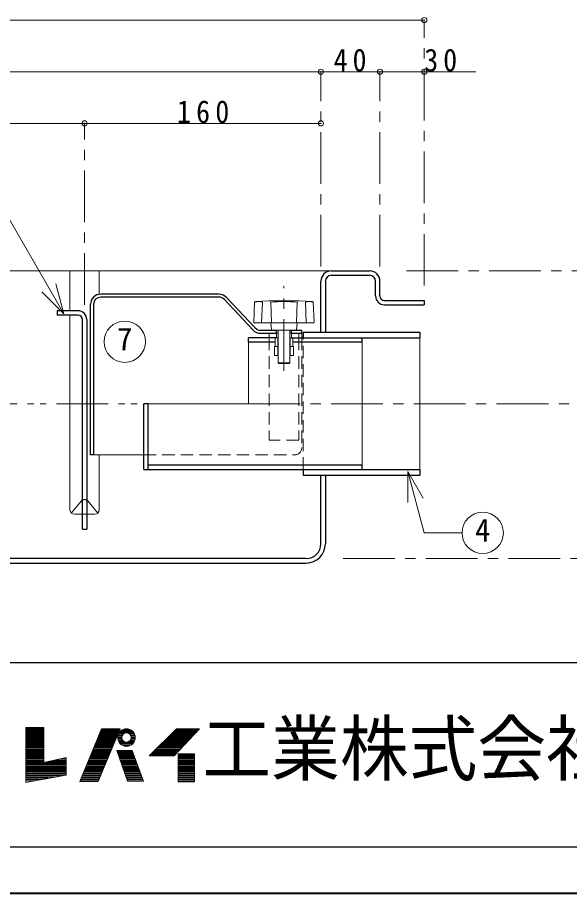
# Model space of a CAD drawing. Units: millimetres at full size, sheet at 1:7. Extents: x -1472 to 1363, y -987 to 980.
# Drawn here: x 23 to 397, y -987 to -394 of the extents above; entities that cross this region are included whole.
import ezdxf
from ezdxf.enums import TextEntityAlignment as Align

# ---------------------------------------------------------------- set-up
doc = ezdxf.new("R2010")
doc.units = ezdxf.units.MM
doc.header["$LTSCALE"] = 7
doc.header["$PDMODE"] = 32
doc.header["$PDSIZE"] = 3.5
for name, pattern in [('CHAIN1', [8, 5, -1, 1, -1]), ('DASHED1', [1.8, 1.2, -0.6]), ('DOUBLE_CHAIN1', [8.8, 5, -1, 0.6, -0.6, 0.6, -1])]:
    doc.linetypes.add(name, pattern=pattern)
doc.layers.add('0-0____1', color=4, linetype='Continuous', lineweight=9)
doc.styles.add('ＭＳ ゴシック', font='')
doc.styles.get('ＭＳ ゴシック').set_extended_font_data('MS Gothic')

msp = doc.modelspace()

# ---------------------------------------------------------------- linework, layer by layer
at = {"layer": '0-0____1'}
for p, q in [((298.499, -395.38), (-641.501, -395.38)), ((-571.501, -430.38), (228.499, -430.38)), ((228.499, -430.38), (268.499, -430.38)), ((268.499, -430.38), (333.499, -430.38)), ((-171.501, -465.38), (68.499, -465.38)), ((68.499, -465.38), (228.499, -465.38)), ((-578.501, -565.38), (235.499, -565.38)), ((199.499, -610.655), (199.399, -610.655)), ((207.599, -610.655), (207.499, -610.655)), ((179.499, -655.38), (179.499, -613.655)), ((111.499, -655.38), (179.499, -655.38))]:
    msp.add_line(p, q, dxfattribs=at)
at = {"layer": '0-0____1', "linetype": 'CHAIN1'}
for p, q in [((298.499, -575.38), (298.499, -395.38)), ((228.499, -562.38), (228.499, -430.38)), ((268.499, -562.38), (268.499, -430.38)), ((68.499, -588.343), (68.499, -465.38)), ((286.499, -565.38), (488.499, -565.38)), ((203.499, -633.155), (203.499, -575.655)), ((179.499, -655.38), (453.499, -655.38)), ((243.499, -760.38), (488.499, -760.38))]:
    msp.add_line(p, q, dxfattribs=at)
at = {"layer": '0-0____1', "color": 7, "lineweight": 18}
for p, q in [((54.471, -594.444), (8.559, -514.923)), ((58.596, -592.38), (58.596, -565.38)), ((78.401, -565.38), (78.401, -581.242)), ((54.471, -594.444), (49.036, -574.159)), ((54.471, -594.444), (39.621, -579.594)), ((183.631, -586.59), (183.147, -600.137)), ((184.107, -586.108), (193.258, -585.667)), ((188.376, -600.655), (188.876, -586.655)), ((213.258, -585.655), (193.74, -585.655)), ((194.509, -586.655), (195.009, -600.655)), ((212.488, -586.655), (211.988, -600.655)), ((222.89, -586.108), (213.739, -585.667)), ((218.622, -600.655), (218.122, -586.655)), ((223.366, -586.59), (223.85, -600.137)), ((58.596, -727.38), (58.596, -595.38)), ((223.35, -600.655), (183.647, -600.655)), ((194.499, -600.655), (194.999, -605.655)), ((212.499, -600.655), (211.999, -605.655)), ((193.499, -610.655), (193.499, -607.655)), ((197.499, -616.655), (197.499, -610.655)), ((208.499, -605.655), (198.499, -605.655)), ((198.499, -607.655), (199.499, -607.655)), ((198.499, -607.655), (198.499, -610.655)), ((198.499, -610.655), (199.399, -610.655)), ((199.399, -622.655), (199.399, -610.655)), ((199.499, -627.655), (199.499, -605.655)), ((207.499, -627.655), (207.499, -605.655)), ((207.499, -607.655), (208.499, -607.655)), ((207.599, -610.655), (208.499, -610.655)), ((207.599, -622.655), (207.599, -610.655)), ((208.499, -607.655), (208.499, -610.655)), ((209.499, -616.655), (209.499, -610.655)), ((213.499, -610.655), (213.499, -607.655)), ((215.499, -610.655), (215.499, -607.655)), ((256.499, -700.105), (256.499, -610.655)), ((295.499, -610.655), (295.499, -700.105)), ((196.999, -616.655), (197.499, -616.655)), ((196.999, -622.655), (196.999, -616.655)), ((209.499, -616.655), (209.999, -616.655)), ((209.999, -622.655), (209.999, -616.655)), ((196.999, -622.655), (199.399, -622.655)), ((207.599, -622.655), (209.999, -622.655)), ((199.499, -627.655), (207.499, -627.655)), ((199.499, -627.655), (199.999, -628.155)), ((199.999, -628.155), (206.999, -628.155)), ((206.999, -628.155), (207.499, -627.655)), ((108.499, -690.155), (74.499, -690.155)), ((78.401, -727.38), (78.401, -690.155)), ((287.314, -701.253), (297.814, -719.439)), ((287.314, -701.253), (287.314, -722.253)), ((59.47, -729.497), (66.367, -721.269)), ((77.527, -729.497), (70.63, -721.269)), ((66.999, -730.38), (61.596, -730.38)), ((69.999, -730.38), (75.401, -730.38)), ((28.633, -874.932), (28.633, -912.123)), ((40.834, -874.932), (28.633, -874.932)), ((28.633, -875.52), (40.834, -875.52)), ((28.633, -875.814), (40.834, -875.814)), ((28.633, -876.255), (40.834, -876.255)), ((28.633, -876.696), (40.834, -876.696)), ((28.633, -877.137), (40.834, -877.137)), ((28.633, -877.725), (40.834, -877.725)), ((28.633, -878.166), (40.834, -878.166)), ((28.633, -878.607), (40.834, -878.607)), ((79.936, -875.667), (65.236, -911.388)), ((77.731, -911.388), (92.578, -875.667)), ((78.726, -878.607), (91.356, -878.607)), ((78.907, -878.166), (91.539, -878.166)), ((79.089, -877.725), (91.722, -877.725)), ((79.331, -877.137), (91.967, -877.137)), ((79.512, -876.696), (92.137, -876.696)), ((79.694, -876.255), (92.333, -876.255)), ((79.936, -875.667), (92.578, -875.667)), ((92.049, -878.166), (101.632, -878.166)), ((92.544, -877.578), (101.137, -877.578)), ((93.395, -876.843), (100.286, -876.843)), ((94.428, -876.255), (99.253, -876.255)), ((127.858, -878.607), (143.65, -878.607)), ((128.299, -878.166), (144.059, -878.166)), ((128.74, -877.725), (144.469, -877.725)), ((129.181, -894.189), (146.38, -875.667)), ((129.328, -877.137), (145.015, -877.137)), ((129.769, -876.696), (145.424, -876.696)), ((130.21, -876.255), (145.834, -876.255)), ((28.633, -879.048), (40.834, -879.048)), ((28.633, -879.489), (40.834, -879.489)), ((28.633, -879.93), (40.834, -879.93)), ((28.633, -880.224), (40.834, -880.224)), ((28.633, -880.812), (40.834, -880.812)), ((28.633, -881.253), (40.834, -881.253)), ((28.633, -881.694), (40.834, -881.694)), ((28.633, -882.135), (40.834, -882.135)), ((28.633, -882.576), (40.834, -882.576)), ((28.633, -883.017), (40.834, -883.017)), ((28.633, -883.458), (40.834, -883.458)), ((28.633, -883.899), (40.834, -883.899)), ((28.633, -884.34), (40.834, -884.34)), ((76.366, -884.34), (88.973, -884.34)), ((76.548, -883.899), (89.156, -883.899)), ((76.729, -883.458), (89.339, -883.458)), ((76.911, -883.017), (89.523, -883.017)), ((77.092, -882.576), (89.706, -882.576)), ((77.29, -882.135), (89.889, -882.135)), ((77.455, -881.694), (90.073, -881.694)), ((77.637, -881.253), (90.256, -881.253)), ((77.818, -880.812), (90.439, -880.812)), ((78.06, -880.224), (90.684, -880.224)), ((78.181, -879.93), (90.806, -879.93)), ((78.363, -879.489), (90.989, -879.489)), ((78.544, -879.048), (91.172, -879.048)), ((90.891, -881.694), (93.691, -881.694)), ((90.92, -881.106), (93.746, -881.106)), ((90.936, -882.429), (93.778, -882.429)), ((91.04, -880.371), (93.982, -880.371)), ((91.075, -883.164), (94.055, -883.164)), ((91.314, -879.489), (94.591, -879.489)), ((91.314, -883.899), (94.591, -883.899)), ((91.587, -878.901), (95.384, -878.901)), ((91.668, -884.634), (95.71, -884.634)), ((102.014, -884.634), (97.972, -884.634)), ((102.094, -878.901), (98.297, -878.901)), ((102.367, -879.489), (99.09, -879.489)), ((102.367, -883.899), (99.09, -883.899)), ((102.606, -883.164), (99.627, -883.164)), ((102.642, -880.371), (99.699, -880.371)), ((102.745, -882.429), (99.904, -882.429)), ((102.761, -881.106), (99.935, -881.106)), ((99.991, -881.694), (102.791, -881.694)), ((122.125, -884.34), (138.326, -884.34)), ((122.566, -883.899), (138.736, -883.899)), ((123.007, -883.458), (139.145, -883.458)), ((123.448, -883.017), (139.555, -883.017)), ((123.889, -882.576), (139.964, -882.576)), ((124.33, -882.135), (140.374, -882.135)), ((124.771, -881.694), (140.783, -881.694)), ((125.212, -881.253), (141.235, -881.253)), ((125.653, -880.812), (141.602, -880.812)), ((126.241, -880.224), (142.148, -880.224)), ((126.535, -879.93), (142.421, -879.93)), ((126.976, -879.489), (142.831, -879.489)), ((127.417, -879.048), (143.24, -879.048)), ((28.633, -884.928), (40.834, -884.928)), ((28.633, -885.369), (40.834, -885.369)), ((28.633, -885.957), (40.834, -885.957)), ((28.633, -886.398), (40.834, -886.398)), ((28.633, -886.986), (40.834, -886.986)), ((28.633, -887.427), (40.834, -887.427)), ((28.633, -888.162), (40.834, -888.162)), ((28.633, -888.75), (40.834, -888.75)), ((28.633, -889.485), (40.834, -889.485)), ((28.633, -890.073), (40.834, -890.073)), ((74.007, -890.073), (86.59, -890.073)), ((74.249, -889.485), (86.834, -889.485)), ((74.552, -888.75), (87.14, -888.75)), ((74.794, -888.162), (87.384, -888.162)), ((75.096, -887.427), (87.69, -887.427)), ((75.278, -886.986), (87.873, -886.986)), ((75.52, -886.398), (88.117, -886.398)), ((75.701, -885.957), (88.301, -885.957)), ((75.943, -885.369), (88.545, -885.369)), ((76.125, -884.928), (88.728, -884.928)), ((92.161, -885.369), (101.52, -885.369)), ((92.69, -885.957), (100.991, -885.957)), ((93.852, -886.839), (99.829, -886.839)), ((95.248, -887.427), (98.433, -887.427)), ((108.307, -911.241), (100.663, -890.514)), ((116.392, -890.073), (133.003, -890.073)), ((116.98, -889.485), (133.549, -889.485)), ((117.715, -888.75), (134.231, -888.75)), ((118.303, -888.162), (134.777, -888.162)), ((119.038, -887.427), (135.46, -887.427)), ((119.479, -886.986), (135.869, -886.986)), ((120.067, -886.398), (136.415, -886.398)), ((120.508, -885.957), (136.825, -885.957)), ((121.096, -885.369), (137.371, -885.369)), ((121.537, -884.928), (137.78, -884.928)), ((28.633, -890.661), (40.834, -890.661)), ((28.633, -891.396), (40.834, -891.396)), ((28.633, -891.984), (40.834, -891.984)), ((28.633, -892.719), (40.834, -892.719)), ((28.633, -893.454), (40.834, -893.454)), ((28.633, -894.042), (40.834, -894.042)), ((28.633, -894.777), (40.834, -894.777)), ((28.633, -895.365), (40.834, -895.365)), ((28.633, -896.1), (40.834, -896.1)), ((55.975, -896.1), (52.025, -896.1)), ((71.527, -896.1), (84.085, -896.1)), ((71.829, -895.365), (84.39, -895.365)), ((72.071, -894.777), (84.635, -894.777)), ((72.374, -894.042), (84.94, -894.042)), ((72.616, -893.454), (85.185, -893.454)), ((72.918, -892.719), (85.49, -892.719)), ((73.221, -891.984), (85.796, -891.984)), ((73.468, -891.396), (86.04, -891.396)), ((73.762, -890.661), (86.346, -890.661)), ((90.424, -890.661), (100.717, -890.661)), ((90.679, -891.396), (100.988, -891.396)), ((90.883, -891.984), (101.205, -891.984)), ((91.139, -892.719), (101.476, -892.719)), ((91.394, -893.454), (101.747, -893.454)), ((91.599, -894.042), (101.964, -894.042)), ((91.854, -894.777), (102.235, -894.777)), ((92.058, -895.365), (102.452, -895.365)), ((92.314, -896.1), (102.723, -896.1)), ((112.276, -894.189), (129.181, -894.189)), ((113.011, -893.454), (129.863, -893.454)), ((113.746, -892.719), (130.546, -892.719)), ((114.481, -891.984), (131.228, -891.984)), ((115.069, -891.396), (131.774, -891.396)), ((115.804, -890.661), (132.457, -890.661)), ((131.827, -893.454), (142.999, -893.454)), ((131.827, -894.042), (142.999, -894.042)), ((131.827, -894.777), (142.999, -894.777)), ((131.827, -895.365), (142.999, -895.365)), ((131.827, -896.1), (142.999, -896.1)), ((28.633, -896.982), (40.834, -896.982)), ((28.633, -897.717), (40.834, -897.717)), ((28.633, -898.305), (40.834, -898.305)), ((28.633, -899.04), (55.975, -899.04)), ((28.633, -899.628), (55.975, -899.628)), ((28.633, -900.51), (55.975, -900.51)), ((28.633, -901.245), (55.975, -901.245)), ((28.633, -901.98), (55.975, -901.98)), ((55.975, -898.305), (42.15, -898.305)), ((55.975, -897.717), (44.783, -897.717)), ((55.975, -896.982), (48.075, -896.982)), ((69.107, -901.98), (81.641, -901.98)), ((69.41, -901.245), (81.946, -901.245)), ((69.712, -900.51), (82.252, -900.51)), ((70.075, -899.628), (82.619, -899.628)), ((70.317, -899.04), (82.863, -899.04)), ((70.62, -898.305), (83.17, -898.305)), ((70.862, -897.717), (83.413, -897.717)), ((71.164, -896.982), (83.718, -896.982)), ((92.62, -896.982), (103.048, -896.982)), ((92.876, -897.717), (103.319, -897.717)), ((93.08, -898.305), (103.536, -898.305)), ((93.336, -899.04), (103.807, -899.04)), ((93.54, -899.628), (104.024, -899.628)), ((93.846, -900.51), (104.349, -900.51)), ((94.102, -901.245), (104.62, -901.245)), ((94.342, -901.98), (104.891, -901.98)), ((131.827, -896.982), (142.999, -896.982)), ((131.827, -897.717), (142.999, -897.717)), ((131.827, -898.305), (142.999, -898.305)), ((131.827, -899.04), (142.999, -899.04)), ((131.827, -899.628), (142.999, -899.628)), ((131.827, -900.51), (142.999, -900.51)), ((131.827, -901.245), (142.999, -901.245)), ((131.827, -901.98), (142.999, -901.98)), ((28.633, -902.568), (55.975, -902.568)), ((28.633, -903.303), (55.975, -903.303)), ((28.633, -904.038), (55.975, -904.038)), ((28.633, -904.773), (55.975, -904.773)), ((28.633, -905.508), (55.975, -905.508)), ((28.633, -906.096), (55.975, -906.096)), ((28.633, -906.978), (55.975, -906.978)), ((28.633, -907.713), (52.758, -907.713)), ((66.748, -907.713), (79.258, -907.713)), ((67.05, -906.978), (79.564, -906.978)), ((67.413, -906.096), (79.93, -906.096)), ((67.655, -905.508), (80.175, -905.508)), ((67.958, -904.773), (80.48, -904.773)), ((68.26, -904.038), (80.786, -904.038)), ((68.563, -903.303), (81.091, -903.303)), ((68.865, -902.568), (81.397, -902.568)), ((94.562, -902.568), (105.108, -902.568)), ((94.817, -903.303), (105.379, -903.303)), ((95.072, -904.038), (105.65, -904.038)), ((95.328, -904.773), (105.921, -904.773)), ((95.583, -905.508), (106.192, -905.508)), ((95.788, -906.096), (106.409, -906.096)), ((96.094, -906.978), (106.734, -906.978)), ((96.4, -907.713), (107.006, -907.713)), ((131.827, -902.568), (142.999, -902.568)), ((131.827, -903.303), (142.999, -903.303)), ((131.827, -904.038), (142.999, -904.038)), ((131.827, -904.773), (142.999, -904.773)), ((131.827, -905.508), (142.999, -905.508)), ((131.827, -906.096), (142.999, -906.096)), ((131.827, -906.978), (142.999, -906.978)), ((131.827, -907.713), (142.999, -907.713)), ((28.633, -908.595), (47.933, -908.595)), ((28.633, -909.33), (43.912, -909.33)), ((28.633, -910.065), (39.891, -910.065)), ((28.633, -910.947), (35.066, -910.947)), ((77.731, -911.388), (65.236, -911.388)), ((65.417, -910.947), (77.914, -910.947)), ((65.78, -910.065), (78.281, -910.065)), ((66.083, -909.33), (78.586, -909.33)), ((66.385, -908.595), (78.892, -908.595)), ((96.656, -908.595), (107.331, -908.595)), ((96.912, -909.33), (107.602, -909.33)), ((97.167, -910.065), (107.873, -910.065)), ((97.473, -910.947), (108.198, -910.947)), ((97.576, -911.241), (108.307, -911.241)), ((131.827, -908.595), (142.999, -908.595)), ((131.827, -909.33), (142.999, -909.33)), ((131.827, -910.065), (142.999, -910.065)), ((131.827, -910.947), (142.999, -910.947))]:
    msp.add_line(p, q, dxfattribs=at)
at = {"layer": '0-0____1', "color": 5, "lineweight": 25}
for p, q in [((235.499, -565.38), (261.499, -565.38)), ((235.499, -568.38), (261.499, -568.38)), ((228.499, -606.88), (228.499, -572.38)), ((231.499, -572.38), (231.499, -606.88)), ((265.499, -582.38), (265.499, -572.38)), ((268.499, -582.38), (268.499, -572.38)), ((159.469, -581.155), (79.499, -581.155)), ((159.469, -583.155), (79.499, -583.155)), ((163.114, -584.733), (182.559, -605.446)), ((184.017, -604.077), (164.572, -583.364)), ((271.499, -585.38), (298.499, -585.38)), ((298.499, -585.38), (298.499, -588.38)), ((72.499, -690.155), (72.499, -588.155)), ((74.499, -588.155), (74.499, -690.155)), ((271.499, -588.38), (298.499, -588.38)), ((63.999, -595.38), (49.999, -595.38)), ((66.999, -740.38), (66.999, -598.38)), ((69.999, -598.38), (69.999, -740.38)), ((179.499, -613.655), (179.499, -610.655)), ((198.499, -610.655), (179.499, -610.655)), ((187.663, -605.655), (198.499, -605.655)), ((187.663, -607.655), (198.499, -607.655)), ((198.499, -607.655), (198.499, -605.655)), ((208.499, -605.655), (215.499, -605.655)), ((208.499, -607.655), (208.499, -605.655)), ((208.499, -607.655), (215.499, -607.655)), ((208.499, -610.655), (295.499, -610.655)), ((215.499, -607.655), (215.499, -605.655)), ((216.499, -606.88), (216.499, -610.655)), ((216.499, -606.88), (295.499, -606.88)), ((256.499, -613.655), (256.499, -610.655)), ((295.499, -606.88), (295.499, -610.655)), ((197.499, -613.655), (179.499, -613.655)), ((256.499, -613.655), (209.499, -613.655)), ((111.499, -655.38), (108.499, -655.38)), ((108.499, -700.105), (108.499, -655.38)), ((111.499, -700.105), (111.499, -655.38)), ((74.499, -690.155), (72.499, -690.155)), ((108.499, -700.105), (295.499, -700.105)), ((111.499, -696.755), (256.499, -696.755)), ((216.499, -700.105), (216.499, -703.88)), ((256.499, -700.105), (256.499, -696.755)), ((295.499, -700.105), (295.499, -703.88)), ((216.499, -703.88), (295.499, -703.88)), ((228.499, -750.38), (228.499, -703.88)), ((231.499, -703.88), (231.499, -750.38)), ((66.999, -740.38), (69.999, -740.38)), ((218.499, -760.38), (-561.501, -760.38)), ((-561.501, -763.38), (218.499, -763.38))]:
    msp.add_line(p, q, dxfattribs=at)
at = {"layer": '0-0____1', "linetype": 'DASHED1'}
for p, q in [((193.499, -610.655), (193.499, -680.155)), ((213.499, -610.655), (213.499, -680.155)), ((215.499, -610.655), (215.499, -685.155)), ((197.499, -616.655), (199.499, -616.655)), ((207.499, -616.655), (209.499, -616.655)), ((199.499, -622.655), (199.399, -622.655)), ((207.599, -622.655), (207.499, -622.655)), ((213.499, -680.155), (193.499, -680.155)), ((108.499, -690.155), (210.499, -690.155)), ((66.999, -730.38), (69.999, -730.38))]:
    msp.add_line(p, q, dxfattribs=at)
at = {"layer": '0-0____1', "color": 7, "linetype": 'DASHED1', "lineweight": 18}
msp.add_line((216.499, -700.105), (216.499, -610.655), dxfattribs=at)
at = {"layer": '0-0____1', "linetype": 'DOUBLE_CHAIN1'}
msp.add_line((-566.501, -655.38), (108.499, -655.38), dxfattribs=at)
at = {"layer": '0-0____1', "color": 6, "lineweight": 25}
for p, q in [((-54.001, -830.88), (1331.999, -830.88)), ((1331.999, -955.88), (-54.001, -955.88))]:
    msp.add_line(p, q, dxfattribs=at)
at = {"layer": '0-0____1', "color": 1, "lineweight": 40}
msp.add_line((1363.499, -987.38), (-1471.501, -987.38), dxfattribs=at)
at = {"layer": '0-0____1', "color": 5, "lineweight": 25}
msp.add_lwpolyline([(63.999, -592.38), (49.999, -592.38), (49.999, -595.38)], dxfattribs=at)
at = {"layer": '0-0____1', "color": 7, "lineweight": 18}
for points in [[(287.314, -701.253), (298.485, -742.94), (324.044, -742.94)], [(28.633, -912.123), (55.975, -907.125), (55.975, -895.218), (40.834, -898.599), (40.834, -874.932)], [(112.276, -894.189), (130.798, -875.667), (146.38, -875.667)], [(97.576, -911.241), (90.373, -890.514), (100.663, -890.514)]]:
    msp.add_lwpolyline(points, dxfattribs=at)
msp.add_lwpolyline([(131.827, -892.719), (131.827, -911.682), (142.999, -911.682), (142.999, -892.719)], close=True, dxfattribs=at)
for centre, radius in [((95.682, -613.372), 14), ((338.044, -742.94), 14), ((96.841, -881.694), 5.95), ((96.841, -881.694), 3.15)]:
    msp.add_circle(centre, radius, dxfattribs=at)
at = {"layer": '0-0____1', "color": 5, "lineweight": 25}
for centre, radius, start, end in [((235.499, -572.38), 7, 90, 180), ((235.499, -572.38), 4, 90, 180), ((261.499, -572.38), 7, 0, 90), ((261.499, -572.38), 4, 0, 90), ((79.499, -588.155), 7, 90, 180), ((159.469, -588.155), 7, 43.19126, 90), ((79.499, -588.155), 5, 90, 180), ((159.469, -588.155), 5, 43.19126, 90), ((271.499, -582.38), 6, 180, 270), ((271.499, -582.38), 3, 180, 270), ((63.999, -598.38), 6, 0, 90), ((63.999, -598.38), 3, 0, 90), ((187.663, -600.655), 7, 223.19126, 270), ((187.663, -600.655), 5, 223.19126, 270), ((218.499, -750.38), 10, 270, 0), ((218.499, -750.38), 13, 270, 0)]:
    msp.add_arc(centre, radius, start, end, dxfattribs=at)
at = {"layer": '0-0____1', "color": 7, "lineweight": 18}
for centre, radius, start, end in [((186.252, -593.287), 7.132, 68.41749, 111.58251), ((184.131, -586.607), 0.5, 92.76051, 177.95459), ((193.74, -595.655), 10, 90, 92.76051), ((203.499, -667.21), 81.055, 83.6327, 96.3673), ((213.258, -595.655), 10, 87.23949, 90), ((220.745, -593.287), 7.132, 68.41749, 111.58251), ((222.866, -586.607), 0.5, 2.04541, 87.23949), ((183.647, -600.155), 0.5, 177.95459, 270), ((223.35, -600.155), 0.5, 270, 2.04541), ((68.499, -723.38), 3, 120, 135.27973), ((68.499, -723.38), 3, 44.72027, 60), ((61.596, -727.38), 3, 180, 270), ((75.401, -727.38), 3, 270, 0)]:
    msp.add_arc(centre, radius, start, end, dxfattribs=at)
at = {"layer": '0-0____1', "linetype": 'DASHED1'}
for centre, radius, start, end in [((210.499, -685.155), 5, 270, 0), ((68.499, -723.38), 3, 60, 120)]:
    msp.add_arc(centre, radius, start, end, dxfattribs=at)
at = {"layer": '0-0____1'}
for p in [(298.499, -395.38), (228.499, -430.38), (268.499, -430.38), (298.499, -430.38), (68.499, -465.38), (228.499, -465.38)]:
    msp.add_point(p, dxfattribs=at)

# ---------------------------------------------------------------- texts
at = {"layer": '0-0____1', "color": 7, "style": 'ＭＳ ゴシック'}
for s, p in [('7', (90.432, -623.872)), ('4', (332.794, -753.44))]:
    msp.add_text(s, height=15.4, dxfattribs=at).set_placement(p, align=Align.BOTTOM_LEFT)
at = {"layer": '0-0____1', "color": 7, "style": 'ＭＳ ゴシック', "width": 0.95}
msp.add_text('工業株式会社', height=35.92, dxfattribs=at).set_placement((148.249, -917.88), align=Align.BOTTOM_LEFT)
at = {"layer": '0-0____1', "color": 7, "char_height": 15.4, "attachment_point": 7, "style": 'ＭＳ ゴシック'}
for s, insert in [('\\T1.36;\\W0.9;40', (237.124, -430.38)), ('\\T1.36;\\W0.9;30', (298.499, -430.38)), ('\\T1.38;\\W0.9;160', (130.999, -465.38))]:
    msp.add_mtext(s, dxfattribs=dict(at, insert=insert))

doc.saveas('drawing.dxf')
